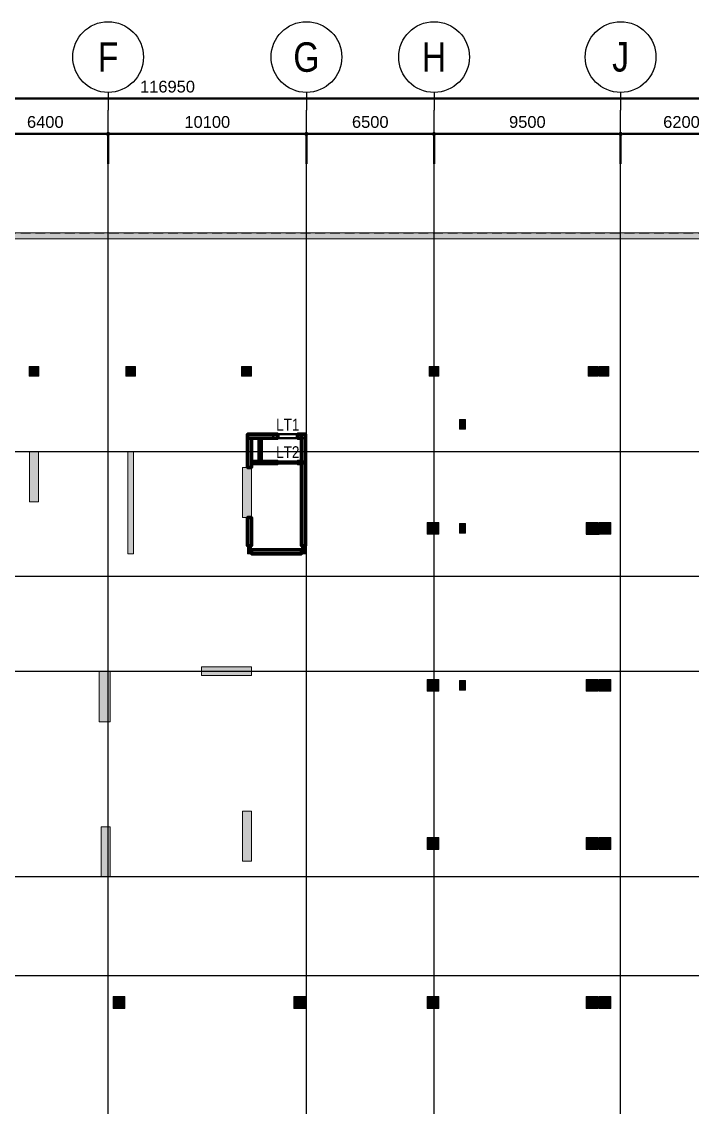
# Model space of a CAD drawing. Header units: millimetres. Extents: x -25197 to 555828, y -17247 to 174153.
# Drawn here: x 242387 to 276536, y 118863 to 174153 of the extents above; entities that cross this region are included whole.
import ezdxf
from ezdxf.enums import TextEntityAlignment as Align

# ---------------------------------------------------------------- set-up
doc = ezdxf.new("R2010")
doc.units = ezdxf.units.MM
doc.header["$LTSCALE"] = 250
doc.linetypes.add('CHG_XX_Cot_Ham 1$0$MB_Luoi truc$0$HTT Hidden 21', pattern=[3, 2, -1])
doc.linetypes.add('CHG_XX_Luoi truc$0$MB_Luoi truc$0$Center101', pattern=[13, 10, -1, 1, -1])
for name, color, linetype, lineweight in [('CHG_XX_Cot_Ham 1$0$Ap0302_PC', 150, 'Continuous', 9), ('CHG_XX_Cot_Ham 1$0$Ap0302_PC @ 1 VP1', 150, 'Continuous', 9), ('CHG_XX_Cot_Ham 1$0$Ap0302_PC @ 1 VP2', 150, 'Continuous', 9), ('CHG_XX_Cot_Ham 1$0$Ap0302_PC @ 1 VP3', 150, 'Continuous', 9), ('CHG_XX_Cot_Ham 1$0$Ap0302_PC @ 1 VPModel', 150, 'Continuous', 9), ('CHG_XX_Cot_Ham 1$0$Ap0302_PC @ 150', 150, 'Continuous', 9), ('CHG_XX_Cot_Ham 1$0$Ap0311_H', 8, 'Continuous', 15), ('CHG_XX_Cot_Ham 1$0$KTV', 47, 'Continuous', 9), ('CHG_XX_Cot_Ham 1$0$MB_Luoi truc$0$Dim 300', 1, 'Continuous', 5), ('CHG_XX_Cot_Ham 1$0$S_Concrete_Cont_2 Normal', 2, 'Continuous', 13), ('CTHEP', 2, 'Continuous', 50), ('MB Ham 1$0$Wall Line', 4, 'Continuous', 70)]:
    doc.layers.add(name, color=color, linetype=linetype, lineweight=lineweight)
for name, color, linetype in [('CHG_XX_Cot_Ham 1$0$MB_Cot ham$0$Concrete Line', 6, 'Continuous'), ('CHG_XX_Cot_Ham 1$0$mb_cot tang 1-3$0$Concrete Line', 6, 'Continuous'), ('CHG_XX_Luoi truc$0$Grid', 34, 'Continuous'), ('CHG_XX_Luoi truc$0$Grid Line', 8, 'CHG_XX_Luoi truc$0$MB_Luoi truc$0$Center101'), ('TEXT', 21, 'Continuous')]:
    doc.layers.add(name, color=color, linetype=linetype)
doc.styles.add('CHG_XX_Cot_Ham 1$0$MB_Luoi truc$0$Arial_C', font='arial.ttf')
doc.styles.add('CHG_XX_Luoi truc$0$MB_Luoi truc$0$Grid A-F$0$VNI-HelveCB', font='VHELVCB_0.TTF')
doc.styles.add('TTP-HelCon', font='VHELVCN_0.TTF')
doc.dimstyles.new('CHG_XX_Cot_Ham 1$0$MB_Luoi truc$0$Dim 300 (A1-A2)', dxfattribs={"dimscale": 300, "dimtxt": 2, "dimasz": 0.7, "dimexe": 0, "dimexo": 1, "dimgap": 1, "dimtad": 1, "dimdec": 0, "dimzin": 12, "dimdsep": 46, "dimtxsty": 'CHG_XX_Cot_Ham 1$0$MB_Luoi truc$0$Arial_C', "dimblk": 'CHG_XX_Cot_Ham 1$0$MB_Luoi truc$0$_Dot', "dimcen": 1, "dimclrd": 256, "dimclre": 256, "dimclrt": 3, "dimadec": 0, "dimazin": 0, "dimtfac": 1, "dimtdec": 0, "dimtix": 1, "dimtmove": 2, "dimatfit": 3, "dimldrblk": 'CHG_XX_Cot_Ham 1$0$MB_Luoi truc$0$HTT Arrow 30', "dimfxl": 1, "dimtolj": 1, "dimtzin": 0, "dimarcsym": 0})

# ---------------------------------------------------------------- blocks, each defined once
blk = doc.blocks.new('*U2169')
at = {"layer": 'CHG_XX_Luoi truc$0$Grid', "lineweight": -2}
blk.add_line((0, 611), (0, 608), dxfattribs=at)
blk.add_circle((0, 617), 6, dxfattribs=at)
at = {"layer": 'CHG_XX_Luoi truc$0$Grid Line'}
blk.add_line((0, 0), (0, 608), dxfattribs=at)
at = {"layer": 'CHG_XX_Luoi truc$0$Grid', "lineweight": -2, "style": 'CHG_XX_Luoi truc$0$MB_Luoi truc$0$Grid A-F$0$VNI-HelveCB'}
for tag, p in [('GRIDSUB', (0, 617)), ('GRID', (0, -9))]:
    blk.add_attdef(tag, text='', height=5, dxfattribs=at).set_placement(p, align=Align.MIDDLE)
blk = doc.blocks.new('*U2174')
at = {"layer": 'CHG_XX_Luoi truc$0$Grid', "lineweight": -2}
blk.add_line((0, 611), (0, 608), dxfattribs=at)
blk.add_circle((0, 617), 6, dxfattribs=at)
at = {"layer": 'CHG_XX_Luoi truc$0$Grid Line'}
blk.add_line((0, 0), (0, 608), dxfattribs=at)
at = {"layer": 'CHG_XX_Luoi truc$0$Grid', "lineweight": -2, "style": 'CHG_XX_Luoi truc$0$MB_Luoi truc$0$Grid A-F$0$VNI-HelveCB'}
for tag, p in [('GRIDSUB', (0, 617)), ('GRID', (0, -9))]:
    blk.add_attdef(tag, text='', height=5, dxfattribs=at).set_placement(p, align=Align.MIDDLE)
blk = doc.blocks.new('*U2171')
at = {"layer": 'CHG_XX_Luoi truc$0$Grid Line'}
blk.add_line((0, 0), (0, 438), dxfattribs=at)
at = {"layer": 'CHG_XX_Luoi truc$0$Grid', "lineweight": -2, "style": 'CHG_XX_Luoi truc$0$MB_Luoi truc$0$Grid A-F$0$VNI-HelveCB'}
for tag, p in [('GRIDSUB', (0, 447)), ('GRID', (0, -9))]:
    blk.add_attdef(tag, text='', height=5, dxfattribs=at).set_placement(p, align=Align.MIDDLE)
blk = doc.blocks.new('CHG_XX_Luoi truc')
at = {"layer": 'CHG_XX_Luoi truc$0$Grid'}
ref = blk.add_blockref('*U2169', (44550, -12747), dxfattribs=dict(at, xscale=300, yscale=300, zscale=300))
ref.add_attrib('GRIDSUB', 'F', dxfattribs={"lineweight": -2, "height": 1500, "style": 'CHG_XX_Luoi truc$0$MB_Luoi truc$0$Grid A-F$0$VNI-HelveCB'}).set_placement((44550, 172353), align=Align.MIDDLE)
ref = blk.add_blockref('*U2169', (54650, -12747), dxfattribs=dict(at, xscale=300, yscale=300, zscale=300))
ref.add_attrib('GRIDSUB', 'G', dxfattribs={"lineweight": -2, "height": 1500, "style": 'CHG_XX_Luoi truc$0$MB_Luoi truc$0$Grid A-F$0$VNI-HelveCB'}).set_placement((54650, 172353), align=Align.MIDDLE)
ref = blk.add_blockref('*U2174', (61150, -12747), dxfattribs=dict(at, xscale=300, yscale=300, zscale=300))
ref.add_attrib('GRIDSUB', 'H', dxfattribs={"lineweight": -2, "height": 1500, "style": 'CHG_XX_Luoi truc$0$MB_Luoi truc$0$Grid A-F$0$VNI-HelveCB'}).set_placement((61150, 172353), align=Align.MIDDLE)
ref = blk.add_blockref('*U2169', (70650, -12747), dxfattribs=dict(at, xscale=300, yscale=300, zscale=300))
ref.add_attrib('GRIDSUB', 'J', dxfattribs={"lineweight": -2, "height": 1500, "style": 'CHG_XX_Luoi truc$0$MB_Luoi truc$0$Grid A-F$0$VNI-HelveCB'}).set_placement((70650, 172353), align=Align.MIDDLE)
at = {"layer": 'CHG_XX_Luoi truc$0$Grid', "xscale": 300.0000000000013, "yscale": 300.0000000000013, "zscale": 300.0000000000013, "rotation": 90}
for p in [(110703, 152250), (110703, 145900), (110703, 141050), (110703, 130600), (110703, 125550)]:
    blk.add_blockref('*U2171', p, dxfattribs=at)
blk = doc.blocks.new('CHG_XX_Cot_Ham 1$0$MB_Luoi truc$0$_Dot')
at = {"color": 0, "linetype": 'ByBlock', "lineweight": -2}
blk.add_line((-0.5, 0), (-1, 0), dxfattribs=at)
at = {"color": 0, "linetype": 'ByBlock', "const_width": 0.5}
blk.add_lwpolyline([(-0.25, 0, 1), (0.25, 0, 1)], format="xyb", close=True, dxfattribs=at)
blk = doc.blocks.new('*D2204')
at = {"layer": 'CHG_XX_Cot_Ham 1$0$MB_Luoi truc$0$Dim 300', "lineweight": -2, "transparency": 16777216}
for p, q in [((38150, 166908), (38150, 168437)), ((38360, 168437), (44340, 168437)), ((44550, 166908), (44550, 168437))]:
    blk.add_line(p, q, dxfattribs=at)
at = {"layer": 'Defpoints', "color": 0, "transparency": 16777216}
for p in [(44550, 168437), (38150, 166608), (44550, 166608)]:
    blk.add_point(p, dxfattribs=at)
at = {"layer": 'CHG_XX_Cot_Ham 1$0$MB_Luoi truc$0$Dim 300', "lineweight": -2, "transparency": 16777216, "xscale": 210, "yscale": 210, "zscale": 210, "rotation": 180}
blk.add_blockref('CHG_XX_Cot_Ham 1$0$MB_Luoi truc$0$_Dot', (38150, 168437), dxfattribs=at)
at = {"layer": 'CHG_XX_Cot_Ham 1$0$MB_Luoi truc$0$Dim 300', "lineweight": -2, "transparency": 16777216, "xscale": 210, "yscale": 210, "zscale": 210}
blk.add_blockref('CHG_XX_Cot_Ham 1$0$MB_Luoi truc$0$_Dot', (44550, 168437), dxfattribs=at)
at = {"layer": 'CHG_XX_Cot_Ham 1$0$MB_Luoi truc$0$Dim 300', "color": 3, "transparency": 16777216, "insert": (41350, 169043), "char_height": 600, "attachment_point": 5, "style": 'CHG_XX_Cot_Ham 1$0$MB_Luoi truc$0$Arial_C'}
blk.add_mtext('\\A1;6400', dxfattribs=at)
blk = doc.blocks.new('CHG_XX_Cot_Ham 1$0$MB_Luoi truc$0$HTT Arrow 30')
blk.add_hatch(color=256).paths.add_polyline_path([(-2.5, 0.375), (-2.5, -0.375), (0, 0)])
at = {"color": 0, "linetype": 'ByBlock', "lineweight": -2}
for p, q in [((0, 0), (-2.5, 0.375)), ((-2.5, -0.375), (-2.5, 0.375)), ((0, 0), (-2.5, -0.375))]:
    blk.add_line(p, q, dxfattribs=at)
blk = doc.blocks.new('*D2205')
at = {"layer": 'CHG_XX_Cot_Ham 1$0$MB_Luoi truc$0$Dim 300', "lineweight": -2, "transparency": 16777216}
for p, q in [((44550, 166908), (44550, 168437)), ((44760, 168437), (54440, 168437)), ((54650, 166908), (54650, 168437))]:
    blk.add_line(p, q, dxfattribs=at)
at = {"layer": 'Defpoints', "color": 0, "transparency": 16777216}
for p in [(54650, 168437), (44550, 166608), (54650, 166608)]:
    blk.add_point(p, dxfattribs=at)
at = {"layer": 'CHG_XX_Cot_Ham 1$0$MB_Luoi truc$0$Dim 300', "lineweight": -2, "transparency": 16777216, "xscale": 210, "yscale": 210, "zscale": 210, "rotation": 180}
blk.add_blockref('CHG_XX_Cot_Ham 1$0$MB_Luoi truc$0$_Dot', (44550, 168437), dxfattribs=at)
at = {"layer": 'CHG_XX_Cot_Ham 1$0$MB_Luoi truc$0$Dim 300', "lineweight": -2, "transparency": 16777216, "xscale": 210, "yscale": 210, "zscale": 210}
blk.add_blockref('CHG_XX_Cot_Ham 1$0$MB_Luoi truc$0$_Dot', (54650, 168437), dxfattribs=at)
at = {"layer": 'CHG_XX_Cot_Ham 1$0$MB_Luoi truc$0$Dim 300', "color": 3, "transparency": 16777216, "insert": (49600, 169043), "char_height": 600, "attachment_point": 5, "style": 'CHG_XX_Cot_Ham 1$0$MB_Luoi truc$0$Arial_C'}
blk.add_mtext('\\A1;10100', dxfattribs=at)
blk = doc.blocks.new('*D2206')
at = {"layer": 'CHG_XX_Cot_Ham 1$0$MB_Luoi truc$0$Dim 300', "lineweight": -2, "transparency": 16777216}
for p, q in [((54650, 166908), (54650, 168437)), ((54860, 168437), (60940, 168437)), ((61150, 166908), (61150, 168437))]:
    blk.add_line(p, q, dxfattribs=at)
at = {"layer": 'Defpoints', "color": 0, "transparency": 16777216}
for p in [(61150, 168437), (54650, 166608), (61150, 166608)]:
    blk.add_point(p, dxfattribs=at)
at = {"layer": 'CHG_XX_Cot_Ham 1$0$MB_Luoi truc$0$Dim 300', "lineweight": -2, "transparency": 16777216, "xscale": 210, "yscale": 210, "zscale": 210, "rotation": 180}
blk.add_blockref('CHG_XX_Cot_Ham 1$0$MB_Luoi truc$0$_Dot', (54650, 168437), dxfattribs=at)
at = {"layer": 'CHG_XX_Cot_Ham 1$0$MB_Luoi truc$0$Dim 300', "lineweight": -2, "transparency": 16777216, "xscale": 210, "yscale": 210, "zscale": 210}
blk.add_blockref('CHG_XX_Cot_Ham 1$0$MB_Luoi truc$0$_Dot', (61150, 168437), dxfattribs=at)
at = {"layer": 'CHG_XX_Cot_Ham 1$0$MB_Luoi truc$0$Dim 300', "color": 3, "transparency": 16777216, "insert": (57900, 169043), "char_height": 600, "attachment_point": 5, "style": 'CHG_XX_Cot_Ham 1$0$MB_Luoi truc$0$Arial_C'}
blk.add_mtext('\\A1;6500', dxfattribs=at)
blk = doc.blocks.new('*D2207')
at = {"layer": 'CHG_XX_Cot_Ham 1$0$MB_Luoi truc$0$Dim 300', "lineweight": -2, "transparency": 16777216}
for p, q in [((61150, 166908), (61150, 168437)), ((61360, 168437), (70440, 168437)), ((70650, 166908), (70650, 168437))]:
    blk.add_line(p, q, dxfattribs=at)
at = {"layer": 'Defpoints', "color": 0, "transparency": 16777216}
for p in [(70650, 168437), (61150, 166608), (70650, 166608)]:
    blk.add_point(p, dxfattribs=at)
at = {"layer": 'CHG_XX_Cot_Ham 1$0$MB_Luoi truc$0$Dim 300', "lineweight": -2, "transparency": 16777216, "xscale": 210, "yscale": 210, "zscale": 210, "rotation": 180}
blk.add_blockref('CHG_XX_Cot_Ham 1$0$MB_Luoi truc$0$_Dot', (61150, 168437), dxfattribs=at)
at = {"layer": 'CHG_XX_Cot_Ham 1$0$MB_Luoi truc$0$Dim 300', "lineweight": -2, "transparency": 16777216, "xscale": 210, "yscale": 210, "zscale": 210}
blk.add_blockref('CHG_XX_Cot_Ham 1$0$MB_Luoi truc$0$_Dot', (70650, 168437), dxfattribs=at)
at = {"layer": 'CHG_XX_Cot_Ham 1$0$MB_Luoi truc$0$Dim 300', "color": 3, "transparency": 16777216, "insert": (65900, 169043), "char_height": 600, "attachment_point": 5, "style": 'CHG_XX_Cot_Ham 1$0$MB_Luoi truc$0$Arial_C'}
blk.add_mtext('\\A1;9500', dxfattribs=at)
blk = doc.blocks.new('*D2208')
at = {"layer": 'CHG_XX_Cot_Ham 1$0$MB_Luoi truc$0$Dim 300', "lineweight": -2, "transparency": 16777216}
for p, q in [((70650, 166908), (70650, 168437)), ((70860, 168437), (76640, 168437)), ((76850, 166908), (76850, 168437))]:
    blk.add_line(p, q, dxfattribs=at)
at = {"layer": 'Defpoints', "color": 0, "transparency": 16777216}
for p in [(76850, 168437), (70650, 166608), (76850, 166608)]:
    blk.add_point(p, dxfattribs=at)
at = {"layer": 'CHG_XX_Cot_Ham 1$0$MB_Luoi truc$0$Dim 300', "lineweight": -2, "transparency": 16777216, "xscale": 210, "yscale": 210, "zscale": 210, "rotation": 180}
blk.add_blockref('CHG_XX_Cot_Ham 1$0$MB_Luoi truc$0$_Dot', (70650, 168437), dxfattribs=at)
at = {"layer": 'CHG_XX_Cot_Ham 1$0$MB_Luoi truc$0$Dim 300', "lineweight": -2, "transparency": 16777216, "xscale": 210, "yscale": 210, "zscale": 210}
blk.add_blockref('CHG_XX_Cot_Ham 1$0$MB_Luoi truc$0$_Dot', (76850, 168437), dxfattribs=at)
at = {"layer": 'CHG_XX_Cot_Ham 1$0$MB_Luoi truc$0$Dim 300', "color": 3, "transparency": 16777216, "insert": (73750, 169043), "char_height": 600, "attachment_point": 5, "style": 'CHG_XX_Cot_Ham 1$0$MB_Luoi truc$0$Arial_C'}
blk.add_mtext('\\A1;6200', dxfattribs=at)
blk = doc.blocks.new('*D2212')
at = {"layer": 'CHG_XX_Cot_Ham 1$0$MB_Luoi truc$0$Dim 300', "lineweight": -2, "transparency": 16777216}
for p, q in [((-10900, 166908), (-10900, 170237)), ((105840, 170237), (-10690, 170237)), ((106050, 166908), (106050, 170237))]:
    blk.add_line(p, q, dxfattribs=at)
at = {"layer": 'Defpoints', "color": 0, "transparency": 16777216}
for p in [(-10900, 170237), (-10900, 166608), (106050, 166608)]:
    blk.add_point(p, dxfattribs=at)
at = {"layer": 'CHG_XX_Cot_Ham 1$0$MB_Luoi truc$0$Dim 300', "lineweight": -2, "transparency": 16777216, "xscale": 210, "yscale": 210, "zscale": 210, "rotation": 180}
blk.add_blockref('CHG_XX_Cot_Ham 1$0$MB_Luoi truc$0$_Dot', (-10900, 170237), dxfattribs=at)
at = {"layer": 'CHG_XX_Cot_Ham 1$0$MB_Luoi truc$0$Dim 300', "lineweight": -2, "transparency": 16777216, "xscale": 210, "yscale": 210, "zscale": 210}
blk.add_blockref('CHG_XX_Cot_Ham 1$0$MB_Luoi truc$0$_Dot', (106050, 170237), dxfattribs=at)
at = {"layer": 'CHG_XX_Cot_Ham 1$0$MB_Luoi truc$0$Dim 300', "color": 3, "transparency": 16777216, "insert": (47575, 170843), "char_height": 600, "attachment_point": 5, "style": 'CHG_XX_Cot_Ham 1$0$MB_Luoi truc$0$Arial_C'}
blk.add_mtext('\\A1;116950', dxfattribs=at)
blk = doc.blocks.new('*U2304')
at = {"layer": 'CHG_XX_Cot_Ham 1$0$Ap0302_PC @ 1 VP1'}
h = blk.add_hatch(color=256, dxfattribs=at)
h.dxf.hatch_style = 1
h.paths.add_polyline_path([(450, 0), (0, 0), (0, -2550), (450, -2550)])
at = {"layer": 'CHG_XX_Cot_Ham 1$0$Ap0302_PC @ 1 VP2'}
h = blk.add_hatch(color=256, dxfattribs=at)
h.dxf.hatch_style = 1
h.paths.add_polyline_path([(450, 0), (0, 0), (0, -2550), (450, -2550)])
at = {"layer": 'CHG_XX_Cot_Ham 1$0$Ap0302_PC @ 1 VP3'}
h = blk.add_hatch(color=256, dxfattribs=at)
h.dxf.hatch_style = 1
h.paths.add_polyline_path([(450, 0), (0, 0), (0, -2550), (450, -2550)])
at = {"layer": 'CHG_XX_Cot_Ham 1$0$Ap0302_PC @ 1 VPModel'}
h = blk.add_hatch(color=256, dxfattribs=at)
h.dxf.hatch_style = 1
h.paths.add_polyline_path([(450, 0), (0, 0), (0, -2550), (450, -2550)])
at = {"layer": 'CHG_XX_Cot_Ham 1$0$Ap0302_PC @ 150'}
h = blk.add_hatch(color=256, dxfattribs=at)
h.dxf.hatch_style = 1
h.paths.add_polyline_path([(450, 0), (0, 0), (0, -2550), (450, -2550)])
blk = doc.blocks.new('CHG_XX_Cot_Ham 1$0$Block A_C450x2250')
at = {"layer": 'CHG_XX_Cot_Ham 1$0$Ap0302_PC'}
blk.add_lwpolyline([(450, -2550), (0, -2550), (0, 0), (450, 0)], close=True, dxfattribs=at)
blk.add_blockref('*U2304', (0, 0), dxfattribs=at)
blk = doc.blocks.new('CHG_XX_Cot_Ham 1$0$Block A_C5200x300')
at = {"layer": 'CHG_XX_Cot_Ham 1$0$Ap0302_PC'}
h = blk.add_hatch(color=13, dxfattribs=at)
h.dxf.hatch_style = 1
h.paths.add_polyline_path([(300, 0), (0, 0), (0, -5200), (300, -5200)])
blk.add_lwpolyline([(300, 0), (0, 0), (0, -5200), (300, -5200)], close=True, dxfattribs=at)
blk = doc.blocks.new('*U2305')
at = {"layer": 'CHG_XX_Cot_Ham 1$0$Ap0302_PC @ 1 VP1'}
h = blk.add_hatch(color=50, dxfattribs=at)
h.dxf.hatch_style = 1
h.paths.add_polyline_path([(-300, -300), (-300, 300), (300, 300), (300, -300)])
at = {"layer": 'CHG_XX_Cot_Ham 1$0$Ap0302_PC @ 1 VP2'}
h = blk.add_hatch(color=50, dxfattribs=at)
h.dxf.hatch_style = 1
h.paths.add_polyline_path([(-300, -300), (-300, 300), (300, 300), (300, -300)])
at = {"layer": 'CHG_XX_Cot_Ham 1$0$Ap0302_PC @ 1 VP3'}
h = blk.add_hatch(color=50, dxfattribs=at)
h.dxf.hatch_style = 1
h.paths.add_polyline_path([(-300, -300), (-300, 300), (300, 300), (300, -300)])
at = {"layer": 'CHG_XX_Cot_Ham 1$0$Ap0302_PC @ 1 VPModel'}
h = blk.add_hatch(color=50, dxfattribs=at)
h.dxf.hatch_style = 1
h.paths.add_polyline_path([(-300, -300), (-300, 300), (300, 300), (300, -300)])
at = {"layer": 'CHG_XX_Cot_Ham 1$0$Ap0302_PC @ 150'}
h = blk.add_hatch(color=50, dxfattribs=at)
h.dxf.hatch_style = 1
h.paths.add_polyline_path([(-300, -300), (-300, 300), (300, 300), (300, -300)])
blk = doc.blocks.new('CHG_XX_Cot_Ham 1$0$HoBoi_C600x600')
at = {"layer": 'CHG_XX_Cot_Ham 1$0$Ap0302_PC'}
blk.add_lwpolyline([(300, -300), (300, 300), (-300, 300), (-300, -300)], close=True, dxfattribs=at)
blk.add_blockref('*U2305', (0, 0), dxfattribs=at)
blk = doc.blocks.new('CHG_XX_Cot_Ham 1$0$cot ram doc')
at = {"layer": 'CHG_XX_Cot_Ham 1$0$Ap0311_H'}
blk.add_solid([(-250, 150), (-250, -150), (250, 150), (250, -150)], dxfattribs=at)
at = {"layer": 'CHG_XX_Cot_Ham 1$0$S_Concrete_Cont_2 Normal', "ltscale": 0.8}
blk.add_lwpolyline([(-250, -150), (250, -150), (250, 150), (-250, 150)], close=True, dxfattribs=at)
blk = doc.blocks.new('*U2306')
at = {"layer": 'CHG_XX_Cot_Ham 1$0$Ap0302_PC @ 1 VP1'}
h = blk.add_hatch(color=3, dxfattribs=at)
h.dxf.hatch_style = 1
h.paths.add_polyline_path([(-250, -250), (-250, 250), (250, 250), (250, -250)])
at = {"layer": 'CHG_XX_Cot_Ham 1$0$Ap0302_PC @ 1 VP2'}
h = blk.add_hatch(color=3, dxfattribs=at)
h.dxf.hatch_style = 1
h.paths.add_polyline_path([(-250, -250), (-250, 250), (250, 250), (250, -250)])
at = {"layer": 'CHG_XX_Cot_Ham 1$0$Ap0302_PC @ 1 VP3'}
h = blk.add_hatch(color=3, dxfattribs=at)
h.dxf.hatch_style = 1
h.paths.add_polyline_path([(-250, -250), (-250, 250), (250, 250), (250, -250)])
at = {"layer": 'CHG_XX_Cot_Ham 1$0$Ap0302_PC @ 1 VPModel'}
h = blk.add_hatch(color=3, dxfattribs=at)
h.dxf.hatch_style = 1
h.paths.add_polyline_path([(-250, -250), (-250, 250), (250, 250), (250, -250)])
at = {"layer": 'CHG_XX_Cot_Ham 1$0$Ap0302_PC @ 150'}
h = blk.add_hatch(color=3, dxfattribs=at)
h.dxf.hatch_style = 1
h.paths.add_polyline_path([(-250, -250), (-250, 250), (250, 250), (250, -250)])
blk = doc.blocks.new('CHG_XX_Cot_Ham 1$0$500x500')
at = {"layer": 'CHG_XX_Cot_Ham 1$0$Ap0302_PC'}
blk.add_lwpolyline([(250, -250), (250, 250), (-250, 250), (-250, -250)], close=True, dxfattribs=at)
blk.add_blockref('*U2306', (0, 0), dxfattribs=at)
blk = doc.blocks.new('*U2307')
at = {"layer": 'CHG_XX_Cot_Ham 1$0$Ap0302_PC @ 1 VP1'}
h = blk.add_hatch(color=256, dxfattribs=at)
h.dxf.hatch_style = 1
h.paths.add_polyline_path([(550, 0), (0, 0), (0, -2550), (550, -2550)])
at = {"layer": 'CHG_XX_Cot_Ham 1$0$Ap0302_PC @ 1 VP2'}
h = blk.add_hatch(color=256, dxfattribs=at)
h.dxf.hatch_style = 1
h.paths.add_polyline_path([(550, 0), (0, 0), (0, -2550), (550, -2550)])
at = {"layer": 'CHG_XX_Cot_Ham 1$0$Ap0302_PC @ 1 VP3'}
h = blk.add_hatch(color=256, dxfattribs=at)
h.dxf.hatch_style = 1
h.paths.add_polyline_path([(550, 0), (0, 0), (0, -2550), (550, -2550)])
at = {"layer": 'CHG_XX_Cot_Ham 1$0$Ap0302_PC @ 1 VPModel'}
h = blk.add_hatch(color=256, dxfattribs=at)
h.dxf.hatch_style = 1
h.paths.add_polyline_path([(550, 0), (0, 0), (0, -2550), (550, -2550)])
at = {"layer": 'CHG_XX_Cot_Ham 1$0$Ap0302_PC @ 150'}
h = blk.add_hatch(color=256, dxfattribs=at)
h.dxf.hatch_style = 1
h.paths.add_polyline_path([(550, 0), (0, 0), (0, -2550), (550, -2550)])
blk = doc.blocks.new('CHG_XX_Cot_Ham 1$0$550x2550')
at = {"layer": 'CHG_XX_Cot_Ham 1$0$Ap0302_PC'}
blk.add_lwpolyline([(550, -2550), (0, -2550), (0, 0), (550, 0)], close=True, dxfattribs=at)
blk.add_blockref('*U2307', (0, 0), dxfattribs=at)
blk = doc.blocks.new('*U1357')
at = {"layer": 'MB Ham 1$0$Wall Line'}
blk.add_lwpolyline([(5700, 0), (0, 0), (0, -200), (5700, -200)], close=True, dxfattribs=at)
blk = doc.blocks.new('*U1358')
at = {"layer": 'MB Ham 1$0$Wall Line'}
blk.add_lwpolyline([(1500, 0), (0, 0), (0, -200), (1500, -200)], close=True, dxfattribs=at)
blk = doc.blocks.new('*U1113')
at = {"layer": 'MB Ham 1$0$Wall Line'}
blk.add_lwpolyline([(0, -200), (0, 0), (-200, 0), (-200, -200)], close=True, dxfattribs=at)
blk = doc.blocks.new('*U1360')
at = {"layer": 'MB Ham 1$0$Wall Line'}
blk.add_lwpolyline([(0, -2550), (0, 0), (-200, 0), (-200, -2550)], close=True, dxfattribs=at)
blk = doc.blocks.new('*U1361')
at = {"layer": 'MB Ham 1$0$Wall Line'}
blk.add_lwpolyline([(0, -1550), (0, 0), (-200, 0), (-200, -1550)], close=True, dxfattribs=at)
blk = doc.blocks.new('*U1110')
at = {"layer": 'MB Ham 1$0$Wall Line'}
blk.add_lwpolyline([(0, -200), (0, 0), (-100, 0), (-100, -200)], close=True, dxfattribs=at)
blk = doc.blocks.new('*U1363')
at = {"layer": 'MB Ham 1$0$Wall Line'}
blk.add_lwpolyline([(0, -1350), (0, 0), (-100, 0), (-100, -1350)], close=True, dxfattribs=at)
blk = doc.blocks.new('*U1364')
at = {"layer": 'MB Ham 1$0$Wall Line'}
blk.add_lwpolyline([(1200, 0), (0, 0), (0, -100), (1200, -100)], close=True, dxfattribs=at)
blk = doc.blocks.new('*U1438')
at = {"layer": 'MB Ham 1$0$Wall Line'}
blk.add_lwpolyline([(1450, 0), (0, 0), (0, -200), (1450, -200)], close=True, dxfattribs=at)
blk = doc.blocks.new('CHG_XX_Cot_Ham 1')
at = {"layer": 'CHG_XX_Cot_Ham 1$0$Ap0311_H'}
h = blk.add_hatch(color=256, dxfattribs=at)
h.dxf.hatch_style = 1
h.paths.add_polyline_path([(99639.2, 163400), (-10900, 163400), (-10900, 85450), (-300, 85450), (-300, 84050), (32350, 84050), (32350, -9000), (103575.5, -9000), (106050, -6022), (106050, 158254.3)])
h.paths.add_polyline_path([(99533.7, 163100), (105750, 158110.4), (105750, 90450), (105650, 90450), (105650, 90450), (105750, 90450), (105750, 13850), (105750, 13825.9), (105750, -5913.6), (103434.7, -8700), (93600, -8700), (32650, -8700), (32650, 84350), (0, 84350), (0, 85750), (-10600, 85750), (-10600, 163100), (93600, 163100)], flags=16)
at = {"layer": 'CHG_XX_Cot_Ham 1$0$KTV'}
h = blk.add_hatch(color=256, dxfattribs=at)
h.dxf.hatch_style = 1
h.paths.add_polyline_path([(51650, 147050), (51850, 147050), (51850, 147450), (51650, 147450)])
h = blk.add_hatch(color=256, dxfattribs=at)
h.dxf.hatch_style = 1
h.paths.add_polyline_path([(54400, 147050), (54600, 147050), (54600, 147450), (54400, 147450)])
at = {"layer": 'CHG_XX_Cot_Ham 1$0$Ap0302_PC'}
blk.add_lwpolyline([(32350, 84050), (-300, 84050), (-300, 85450), (-10900, 85450), (-10900, 163400), (99639.2, 163400), (106050, 158254.3), (106050, -6022), (103575.5, -9000), (32350, -9000)], close=True, dxfattribs=at)
blk.add_lwpolyline([(105750, 90444), (105750, -5913.6), (103434.7, -8700), (32650, -8700), (32650, 84350), (0, 84350), (0, 85750), (-10600, 85750), (-10600, 163100), (99533.7, 163100), (105750, 158110.4), (105750, 127475.9)], dxfattribs=at)
at = {"layer": 'CHG_XX_Cot_Ham 1$0$KTV'}
for points in [[(51650, 147050), (51850, 147050), (51850, 147450), (51650, 147450)], [(54400, 147050), (54600, 147050), (54600, 147450), (54400, 147450)]]:
    blk.add_lwpolyline(points, close=True, dxfattribs=at)
at = {"layer": 'CHG_XX_Cot_Ham 1$0$MB_Cot ham$0$Concrete Line', "linetype": 'CHG_XX_Cot_Ham 1$0$MB_Luoi truc$0$HTT Hidden 21'}
blk.add_lwpolyline([(99639.2, 163400), (106050, 158254.3), (106050, -6022), (103575.5, -9000), (32350, -9000), (32350, 84050), (-300, 84050), (-300, 85450), (-10900, 85450), (-10900, 163400)], close=True, dxfattribs=at)
at = {"layer": 'Defpoints'}
blk.add_line((68900, 148050), (69550.6, 148050), dxfattribs=at)
at = {"layer": 'CHG_XX_Cot_Ham 1$0$Ap0302_PC'}
for name, p in [('CHG_XX_Cot_Ham 1$0$Block A_C450x2250', (40550, 152250)), ('CHG_XX_Cot_Ham 1$0$Block A_C5200x300', (45550, 152250)), ('CHG_XX_Cot_Ham 1$0$Block A_C450x2250', (51400, 151450)), ('CHG_XX_Cot_Ham 1$0$Block A_C450x2250', (51399.5, 133950)), ('CHG_XX_Cot_Ham 1$0$Block A_C450x2250', (44200, 133150))]:
    blk.add_blockref(name, p, dxfattribs=at)
at = {"layer": 'CHG_XX_Cot_Ham 1$0$Ap0302_PC', "xscale": -1, "rotation": 90}
blk.add_blockref('CHG_XX_Cot_Ham 1$0$Block A_C450x2250', (49299.8, 141300), dxfattribs=at)
at = {"layer": 'CHG_XX_Cot_Ham 1$0$Ap0311_H', "rotation": 270}
for p in [(62600, 153650.1), (62600, 148350), (62600, 140350)]:
    blk.add_blockref('CHG_XX_Cot_Ham 1$0$cot ram doc', p, dxfattribs=at)
at = {"layer": 'CHG_XX_Cot_Ham 1$0$mb_cot tang 1-3$0$Concrete Line'}
for name, p in [('CHG_XX_Luoi truc', (0, 0)), ('CHG_XX_Cot_Ham 1$0$HoBoi_C600x600', (61100, 148350)), ('CHG_XX_Cot_Ham 1$0$HoBoi_C600x600', (69200, 148350)), ('CHG_XX_Cot_Ham 1$0$HoBoi_C600x600', (69850, 148350)), ('CHG_XX_Cot_Ham 1$0$HoBoi_C600x600', (61100, 140350)), ('CHG_XX_Cot_Ham 1$0$HoBoi_C600x600', (69200, 140350)), ('CHG_XX_Cot_Ham 1$0$HoBoi_C600x600', (69850, 140350)), ('CHG_XX_Cot_Ham 1$0$HoBoi_C600x600', (61100, 132300)), ('CHG_XX_Cot_Ham 1$0$HoBoi_C600x600', (69200, 132300)), ('CHG_XX_Cot_Ham 1$0$HoBoi_C600x600', (69850, 132300)), ('CHG_XX_Cot_Ham 1$0$HoBoi_C600x600', (45100, 124200)), ('CHG_XX_Cot_Ham 1$0$HoBoi_C600x600', (54300, 124200)), ('CHG_XX_Cot_Ham 1$0$HoBoi_C600x600', (61100, 124200)), ('CHG_XX_Cot_Ham 1$0$HoBoi_C600x600', (69200, 124200)), ('CHG_XX_Cot_Ham 1$0$HoBoi_C600x600', (69850, 124200))]:
    blk.add_blockref(name, p, dxfattribs=at)
at = {"layer": 'CHG_XX_Cot_Ham 1$0$S_Concrete_Cont_2 Normal'}
for p in [(40775, 156350), (45700, 156350), (51600, 156350), (61150, 156350), (69250, 156350), (69800, 156350)]:
    blk.add_blockref('CHG_XX_Cot_Ham 1$0$500x500', p, dxfattribs=at)
at = {"layer": 'Defpoints'}
blk.add_blockref('CHG_XX_Cot_Ham 1$0$550x2550', (44100, 141050), dxfattribs=at)
at = {"layer": 'CHG_XX_Cot_Ham 1$0$MB_Luoi truc$0$Dim 300'}
for base, p1, p2, picture, middle in [((-10900, 170237), (106050, 166608.3), (-10900, 166608.3), '*D2212', (47575, 170843.4)), ((44550, 168437), (38150, 166608.3), (44550, 166608.3), '*D2204', (41350, 169043.4)), ((54650, 168437), (44550, 166608.3), (54650, 166608.3), '*D2205', (49600, 169043.4)), ((61150, 168437), (54650, 166608.3), (61150, 166608.3), '*D2206', (57900, 169043.4)), ((70650, 168437), (61150, 166608.3), (70650, 166608.3), '*D2207', (65900, 169043.4)), ((76850, 168437), (70650, 166608.3), (76850, 166608.3), '*D2208', (73750, 169043.4))]:
    dim = blk.add_linear_dim(base=base, p1=p1, p2=p2, dimstyle='CHG_XX_Cot_Ham 1$0$MB_Luoi truc$0$Dim 300 (A1-A2)', dxfattribs=at)
    dim.commit()
    dim.dimension.update_dxf_attribs({"geometry": picture, "text_midpoint": middle})

msp = doc.modelspace()

# ---------------------------------------------------------------- linework, layer by layer
at = {"layer": 'CTHEP'}
for points in [[(256835.33785, 153150), (256835.33785, 152950.00737), (255185.33785, 152950.00737), (255185.33785, 153150)], [(256835.33785, 151750), (256835.33785, 151650), (255185.33785, 151650), (255185.33785, 151750)]]:
    msp.add_lwpolyline(points, close=True, dxfattribs=at)

# ---------------------------------------------------------------- block references
msp.add_blockref('CHG_XX_Cot_Ham 1', (202236.88323, 0), dxfattribs=at)
at = {"layer": 'MB Ham 1$0$Wall Line', "rotation": 270}
for name, p in [('*U1361', (255436.88323, 152950)), ('*U1358', (254086.88323, 152950)), ('*U1364', (254586.88323, 152950)), ('*U1113', (256636.88323, 152950)), ('*U1357', (256836.88323, 153150)), ('*U1363', (255436.88323, 151650)), ('*U1110', (256636.88323, 151650)), ('*U1438', (254086.88323, 148900)), ('*U1360', (256636.88323, 147050.09037))]:
    msp.add_blockref(name, p, dxfattribs=at)
at = {"layer": 'MB Ham 1$0$Wall Line', "xscale": -1}
for name, p, rotation in [('*U1361', (255436.88323, 153150), 270), ('*U1358', (253886.88323, 152950), 90), ('*U1364', (254486.88323, 152950), 90), ('*U1113', (256636.88323, 153150), 270), ('*U1357', (256636.88323, 153150), 90), ('*U1363', (255436.88323, 151750), 270), ('*U1110', (256636.88323, 151750), 270), ('*U1438', (253886.88323, 148900), 90), ('*U1360', (256636.88323, 147250.09037), 270)]:
    msp.add_blockref(name, p, dxfattribs=dict(at, rotation=rotation))

# ---------------------------------------------------------------- texts
at = {"layer": 'TEXT', "style": 'TTP-HelCon'}
for s, p in [('LT1', (255935.33785, 153150)), ('LT2', (255935.33785, 151750))]:
    msp.add_text(s, height=600, dxfattribs=at).set_placement(p, align=Align.BOTTOM_CENTER)

doc.saveas('drawing.dxf')
